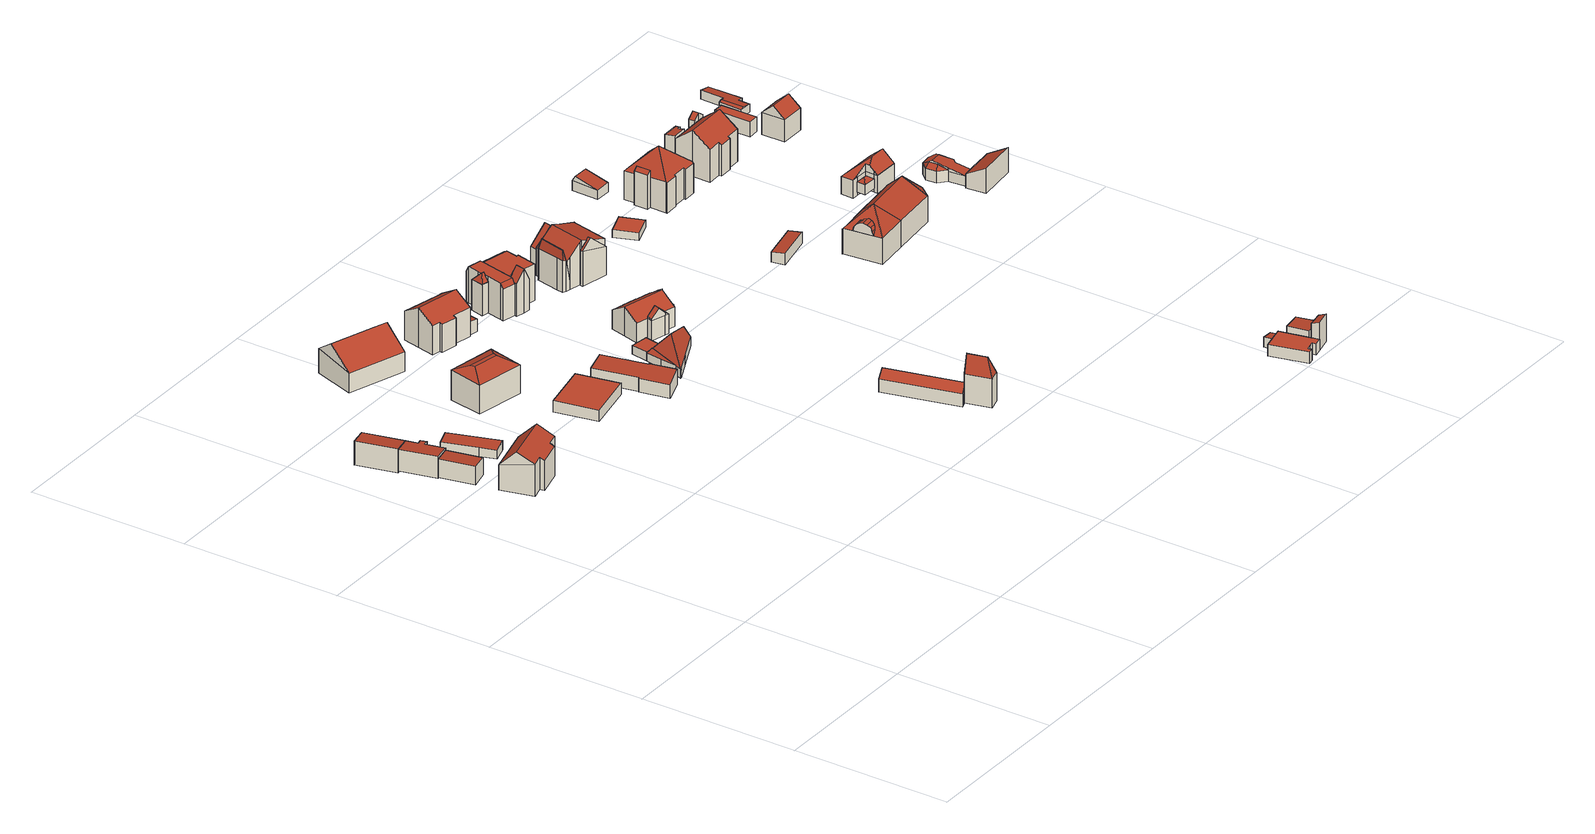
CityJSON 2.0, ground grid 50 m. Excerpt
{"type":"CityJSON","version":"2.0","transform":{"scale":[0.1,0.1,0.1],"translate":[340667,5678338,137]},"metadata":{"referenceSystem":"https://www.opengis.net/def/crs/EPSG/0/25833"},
"CityObjects":{
"building1":{"type":"Building","attributes":{"Dachtyp_tdc":"tdcPolyFlatRoof","Gemeindeschluessel":14729160,"Dachneigung":4.18,"QualitaetDacherkennung":82,"Geometrietyp2DReferenz":"3000","function":"31001_9998","roofType":"2100","measuredHeight":5.86},"geometry":[{"type":"MultiSurface","lod":"2","boundaries":[[[0,1,2,3]],[[1,4,5,2]],[[4,6,7,5]],[[6,0,3,7]],[[6,4,1,0]],[[3,2,5,7]]],"semantics":{"surfaces":[{"type":"WallSurface"},{"type":"RoofSurface"},{"type":"GroundSurface"}],"values":[0,0,0,0,1,2]}}]},
"building2":{"type":"Building","attributes":{"Dachtyp_tdc":"tdcPolyFlatRoof","Gemeindeschluessel":14729160,"Dachneigung":4.12,"QualitaetDacherkennung":82,"Geometrietyp2DReferenz":"3000","function":"31001_9998","roofType":"2100","measuredHeight":6.82},"geometry":[{"type":"MultiSurface","lod":"2","boundaries":[[[8,9,10,11]],[[9,12,13,10]],[[12,14,15,13]],[[14,16,17,15]],[[16,18,19,17]],[[18,20,21,19]],[[20,22,23,21]],[[22,8,11,23]],[[22,20,18,16,14,12,9,8]],[[11,10,13,15,17,19,21,23]]],"semantics":{"surfaces":[{"type":"WallSurface"},{"type":"RoofSurface"},{"type":"GroundSurface"}],"values":[0,0,0,0,0,0,0,0,1,2]}}]},
"building3":{"type":"Building","attributes":{"Dachtyp_tdc":"tdcPolyFlatRoof","Gemeindeschluessel":14729160,"Dachneigung":4.5,"QualitaetDacherkennung":78,"Geometrietyp2DReferenz":"3000","function":"31001_9998","roofType":"2100","measuredHeight":7.49},"geometry":[{"type":"MultiSurface","lod":"2","boundaries":[[[24,25,26,27]],[[25,9,28,26]],[[9,29,30,28]],[[29,24,27,30]],[[29,9,25,24]],[[27,26,28,30]]],"semantics":{"surfaces":[{"type":"WallSurface"},{"type":"RoofSurface"},{"type":"GroundSurface"}],"values":[0,0,0,0,1,2]}}]},
"building4":{"type":"Building","attributes":{"Dachtyp_tdc":"tdcFreeFormRoof","Gemeindeschluessel":14729160,"Dachneigung":44.39,"QualitaetDacherkennung":61,"Geometrietyp2DReferenz":"3000","function":"31001_9998","roofType":"5000","measuredHeight":12.94},"geometry":[{"type":"MultiSurface","lod":"2","boundaries":[[[31,32,33,34]],[[32,35,36,33]],[[35,37,38,36]],[[37,39,40,38]],[[39,41,42,40]],[[41,43,44,42]],[[43,45,46,44]],[[45,31,34,46]],[[37,35,47,48,45,43,41,39]],[[48,47,32,31]],[[35,32,47]],[[31,45,48]],[[34,33,36,38,40,42,44,46]]],"semantics":{"surfaces":[{"type":"WallSurface"},{"type":"RoofSurface"},{"type":"GroundSurface"}],"values":[0,0,0,0,0,0,0,0,1,1,0,0,2]}}]},
"building5":{"type":"Building","attributes":{"Dachtyp_tdc":"tdcPolyFlatRoof","Gemeindeschluessel":14729160,"Dachneigung":3.92,"QualitaetDacherkennung":88,"Geometrietyp2DReferenz":"3000","function":"31001_9998","roofType":"2100","measuredHeight":3.1},"geometry":[{"type":"MultiSurface","lod":"2","boundaries":[[[49,50,51,52]],[[50,53,54,51]],[[53,55,56,54]],[[55,57,58,56]],[[57,49,52,58]],[[57,55,53,50,49]],[[52,51,54,56,58]]],"semantics":{"surfaces":[{"type":"WallSurface"},{"type":"RoofSurface"},{"type":"GroundSurface"}],"values":[0,0,0,0,0,1,2]}}]},
"building6":{"type":"Building","attributes":{"Dachtyp_tdc":"tdcCutTentRoof","Gemeindeschluessel":14729160,"Dachneigung":23.18,"QualitaetDacherkennung":83,"Geometrietyp2DReferenz":"3000","function":"31001_9998","roofType":"9999","measuredHeight":11.14},"geometry":[{"type":"MultiSurface","lod":"2","boundaries":[[[59,60,61,62]],[[60,63,64,61]],[[63,65,66,64]],[[65,59,62,66]],[[60,59,67,68]],[[63,60,68,69]],[[65,63,69,70]],[[59,65,70,67]],[[70,69,68,67]],[[62,61,64,66]]],"semantics":{"surfaces":[{"type":"WallSurface"},{"type":"RoofSurface"},{"type":"GroundSurface"}],"values":[0,0,0,0,1,1,1,1,1,2]}}]},
"building7":{"type":"Building","attributes":{"Dachtyp_tdc":"tdcPolyFlatRoof","Gemeindeschluessel":14729160,"Dachneigung":0,"QualitaetDacherkennung":69,"Geometrietyp2DReferenz":"3000","function":"31001_9998","roofType":"1000","measuredHeight":3.59},"geometry":[{"type":"MultiSurface","lod":"2","boundaries":[[[71,72,73,74]],[[72,75,76,73]],[[75,77,78,76]],[[77,71,74,78]],[[77,75,72,71]],[[74,73,76,78]]],"semantics":{"surfaces":[{"type":"WallSurface"},{"type":"RoofSurface"},{"type":"GroundSurface"}],"values":[0,0,0,0,1,2]}}]},
"building8":{"type":"Building","attributes":{"Dachtyp_tdc":"tdcGableRoof","Gemeindeschluessel":14729160,"Dachneigung":35.58,"QualitaetDacherkennung":67,"Geometrietyp2DReferenz":"3000","function":"31001_9998","roofType":"3100","measuredHeight":11.72},"geometry":[{"type":"MultiSurface","lod":"2","boundaries":[[[79,80,81,82]],[[80,83,84,81]],[[83,85,86,84]],[[85,79,82,86]],[[83,80,87]],[[79,85,88]],[[80,79,88,87]],[[85,83,87,88]],[[82,81,84,86]]],"semantics":{"surfaces":[{"type":"WallSurface"},{"type":"RoofSurface"},{"type":"GroundSurface"}],"values":[0,0,0,0,0,0,1,1,2]}}]},
"building9":{"type":"Building","attributes":{"Dachtyp_tdc":"tdcPolyFlatRoof","Gemeindeschluessel":14729160,"Dachneigung":6.16,"QualitaetDacherkennung":81,"Geometrietyp2DReferenz":"3000","function":"31001_9998","roofType":"2100","measuredHeight":5.14},"geometry":[{"type":"MultiSurface","lod":"2","boundaries":[[[89,90,91,92]],[[90,93,94,91]],[[93,95,96,94]],[[95,97,98,96]],[[97,99,100,98]],[[99,101,102,100]],[[101,103,104,102]],[[103,89,92,104]],[[103,101,99,97,95,93,90,89]],[[92,91,94,96,98,100,102,104]]],"semantics":{"surfaces":[{"type":"WallSurface"},{"type":"RoofSurface"},{"type":"GroundSurface"}],"values":[0,0,0,0,0,0,0,0,1,2]}}]},
"building10":{"type":"Building","attributes":{"Dachtyp_tdc":"tdcGableRoof","Gemeindeschluessel":14729160,"Dachneigung":31.43,"QualitaetDacherkennung":71,"Geometrietyp2DReferenz":"3000","function":"31001_9998","roofType":"3100","measuredHeight":12.51},"geometry":[{"type":"MultiSurface","lod":"2","boundaries":[[[105,106,107,108]],[[106,109,110,107]],[[109,111,112,110]],[[111,113,114,112]],[[113,115,116,114]],[[115,117,118,116]],[[117,119,120,118]],[[119,121,122,120]],[[121,123,124,122]],[[123,125,126,124]],[[125,127,128,126]],[[127,129,130,128]],[[129,105,108,130]],[[125,123,121,119,117]],[[117,115,113,111,109,106,105,129,127,125]],[[108,107,110,112,114,116,118,120,122,124,126,128,130]]],"semantics":{"surfaces":[{"type":"WallSurface"},{"type":"RoofSurface"},{"type":"GroundSurface"}],"values":[0,0,0,0,0,0,0,0,0,0,0,0,0,1,1,2]}}]},
"building11":{"type":"Building","attributes":{"Dachtyp_tdc":"tdcPolyFlatRoof","Gemeindeschluessel":14729160,"Dachneigung":6.94,"QualitaetDacherkennung":49,"Geometrietyp2DReferenz":"3000","function":"31001_9998","roofType":"2100","measuredHeight":4.29},"geometry":[{"type":"MultiSurface","lod":"2","boundaries":[[[131,132,133,134]],[[132,135,136,133]],[[135,137,138,136]],[[137,131,134,138]],[[137,135,132,131]],[[134,133,136,138]]],"semantics":{"surfaces":[{"type":"WallSurface"},{"type":"RoofSurface"},{"type":"GroundSurface"}],"values":[0,0,0,0,1,2]}}]},
"building12":{"type":"Building","attributes":{"Dachtyp_tdc":"tdcGableRoof","Gemeindeschluessel":14729160,"Dachneigung":40.11,"QualitaetDacherkennung":84,"Geometrietyp2DReferenz":"3000","function":"31001_9998","roofType":"3100","measuredHeight":6.12},"geometry":[{"type":"MultiSurface","lod":"2","boundaries":[[[139,140,141,142]],[[143,144,145,146]],[[146,140,139,147,143]],[[141,148,149,150,151,152,142]],[[140,146,148,141]],[[146,145,149,148]],[[145,144,150,149]],[[144,143,151,150]],[[143,147,152,151]],[[147,139,142,152]]],"semantics":{"surfaces":[{"type":"WallSurface"},{"type":"RoofSurface"},{"type":"GroundSurface"}],"values":[0,1,1,2,0,0,0,0,0,0]}}]},
"building13":{"type":"Building","attributes":{"Dachtyp_tdc":"tdcFreeFormRoof","Gemeindeschluessel":14729160,"Dachneigung":71.25,"QualitaetDacherkennung":7,"Geometrietyp2DReferenz":"3000","function":"31001_9998","roofType":"5000","measuredHeight":14.59},"geometry":[{"type":"MultiSurface","lod":"2","boundaries":[[[153,154,155,156]],[[154,157,158,155]],[[157,159,160,158]],[[159,153,156,160]],[[161,162,159,157]],[[161,157,154]],[[162,161,154,153]],[[162,153,159]],[[156,155,158,160]]],"semantics":{"surfaces":[{"type":"WallSurface"},{"type":"RoofSurface"},{"type":"GroundSurface"}],"values":[0,0,0,0,1,0,1,1,2]}}]},
"building14":{"type":"Building","attributes":{"Gemeindeschluessel":14729160,"Geometrietyp2DReferenz":"3000","function":"31001_9998","roofType":"9999"},"children":["building14-1","building14-2","building14-3"]},
"building14-1":{"type":"BuildingPart","attributes":{"Dachtyp_tdc":"tdcPolyFlatRoof","Dachneigung":9.19,"QualitaetDacherkennung":57,"Geometrietyp2DReferenz":"3000","roofType":"2100","measuredHeight":2.97},"parents":["building14"],"geometry":[{"type":"MultiSurface","lod":"2","boundaries":[[[163,164,165,166,167]],[[164,168,169,165]],[[168,164,163,170,171]],[[172,166,165,169]],[[167,173,170,163]],[[167,166,172,173]],[[171,170,173]],[[172,169,168,171,173]]],"semantics":{"surfaces":[{"type":"WallSurface"},{"type":"RoofSurface"},{"type":"GroundSurface"},{"type":"ClosureSurface"}],"values":[0,0,1,2,0,3,0,3]}}]},
"building14-2":{"type":"BuildingPart","attributes":{"Dachtyp_tdc":"tdcFreeFormRoof","Dachneigung":48.65,"QualitaetDacherkennung":11,"Geometrietyp2DReferenz":"3000","roofType":"5000","measuredHeight":7.68},"parents":["building14"],"geometry":[{"type":"MultiSurface","lod":"2","boundaries":[[[174,175,176,177]],[[175,167,166,176]],[[178,179,180,181]],[[178,182,183,179]],[[182,184,185,183]],[[184,186,187,185]],[[186,174,177,187]],[[182,178,181,173,188]],[[173,167,175,188]],[[175,174,186,184,182,188]],[[177,176,166,172,180,179,183,185,187]],[[172,166,167,173]],[[172,173,181,180]]],"semantics":{"surfaces":[{"type":"WallSurface"},{"type":"RoofSurface"},{"type":"GroundSurface"},{"type":"ClosureSurface"}],"values":[0,0,0,0,0,0,0,1,1,1,2,3,3]}}]},
"building14-3":{"type":"BuildingPart","attributes":{"Dachtyp_tdc":"tdcPolyFlatRoof","Dachneigung":0,"QualitaetDacherkennung":71,"Geometrietyp2DReferenz":"3000","roofType":"1000","measuredHeight":2.81},"parents":["building14"],"geometry":[{"type":"MultiSurface","lod":"2","boundaries":[[[189,181,180,190]],[[191,192,193,169,168]],[[192,189,190,193]],[[192,191,171,173,181,189]],[[190,180,172,169,193]],[[168,171,191]],[[169,172,173,171,168]],[[172,180,181,173]]],"semantics":{"surfaces":[{"type":"WallSurface"},{"type":"RoofSurface"},{"type":"GroundSurface"},{"type":"ClosureSurface"}],"values":[0,0,0,1,2,0,3,3]}}]},
"building15":{"type":"Building","attributes":{"Gemeindeschluessel":14729160,"Geometrietyp2DReferenz":"3000","function":"31001_9998","roofType":"9999"},"children":["building15-1","building15-2","building15-3","building15-4","building15-5"]},
"building15-1":{"type":"BuildingPart","attributes":{"Dachtyp_tdc":"tdcCutGableRoof","Dachneigung":0.105,"QualitaetDacherkennung":64,"Geometrietyp2DReferenz":"3000","roofType":"9999","measuredHeight":11.34},"parents":["building15"],"geometry":[{"type":"MultiSurface","lod":"2","boundaries":[[[194,195,196]],[[194,197,198,195]],[[197,199,200,198]],[[199,201,202,200]],[[201,203,204,205,202]],[[206,207,208,209]],[[207,210,211,208]],[[210,212,213,211]],[[212,214,215,213]],[[216,203,201,199,197]],[[210,207,206,217,218]],[[197,194,219,220,212,210,218,221,222,223,224,216]],[[195,198,200,202,205,225,226,227,228,209,208,211,213]],[[229,204,203,216]],[[225,205,204,229]],[[218,230,231,221]],[[224,229,216]],[[223,226,225,229,224]],[[221,231,227,226,223,222]],[[230,228,227,231]],[[217,230,218]],[[228,230,217,206,209]],[[196,219,194]],[[220,214,212]],[[196,195,213,215]],[[196,215,214,220,219]]],"semantics":{"surfaces":[{"type":"WallSurface"},{"type":"RoofSurface"},{"type":"GroundSurface"},{"type":"ClosureSurface"}],"values":[0,0,0,0,0,0,0,0,0,1,1,1,2,0,3,0,0,3,3,3,0,3,0,0,3,3]}}]},
"building15-2":{"type":"BuildingPart","attributes":{"Dachtyp_tdc":"tdcPolyFlatRoof","Dachneigung":53.79,"QualitaetDacherkennung":40,"Geometrietyp2DReferenz":"3000","roofType":"2100","measuredHeight":11.52},"parents":["building15"],"geometry":[{"type":"MultiSurface","lod":"2","boundaries":[[[232,233,234,235,236]],[[204,232,236,205]],[[204,229,224,237,233,232]],[[236,235,226,225,205]],[[234,233,237,223]],[[223,226,235,234]],[[224,223,237]],[[204,205,225,229]],[[229,225,226,223,224]]],"semantics":{"surfaces":[{"type":"WallSurface"},{"type":"RoofSurface"},{"type":"GroundSurface"},{"type":"ClosureSurface"}],"values":[0,0,1,2,0,3,0,3,3]}}]},
"building15-3":{"type":"BuildingPart","attributes":{"Dachtyp_tdc":"tdcHipAndGableRoof","Dachneigung":59.62,"QualitaetDacherkennung":50,"Geometrietyp2DReferenz":"3000","roofType":"5000","measuredHeight":12.09},"parents":["building15"],"geometry":[{"type":"MultiSurface","lod":"2","boundaries":[[[238,239,240,241]],[[239,196,195,240]],[[215,238,241,213]],[[239,242,243]],[[214,220,244,243,242]],[[239,243,244,219,196]],[[215,214,242,238]],[[238,242,239]],[[241,240,195,213]],[[215,213,195,196]],[[244,220,219]],[[219,220,214,215,196]]],"semantics":{"surfaces":[{"type":"WallSurface"},{"type":"RoofSurface"},{"type":"GroundSurface"},{"type":"ClosureSurface"}],"values":[0,0,0,1,1,1,0,0,2,3,0,3]}}]},
"building15-4":{"type":"BuildingPart","attributes":{"Dachtyp_tdc":"tdcPolyFlatRoof","Dachneigung":0,"QualitaetDacherkennung":76,"Geometrietyp2DReferenz":"3000","roofType":"1000","measuredHeight":11.33},"parents":["building15"],"geometry":[{"type":"MultiSurface","lod":"2","boundaries":[[[234,245,246,235]],[[245,247,248,246]],[[247,249,250,248]],[[249,251,252,250]],[[251,253,254,255,252]],[[251,249,247,245,234,223,222,221,256,257,258,253]],[[255,259,227,226,235,246,248,250,252]],[[258,254,253]],[[231,256,221]],[[227,259,257,256,231]],[[259,255,254,258,257]],[[226,227,231,221,222,223]],[[235,226,223,234]]],"semantics":{"surfaces":[{"type":"WallSurface"},{"type":"RoofSurface"},{"type":"GroundSurface"},{"type":"ClosureSurface"}],"values":[0,0,0,0,0,1,2,0,0,3,3,3,3]}}]},
"building15-5":{"type":"BuildingPart","attributes":{"Dachtyp_tdc":"tdcGableRoof","Dachneigung":51.42,"QualitaetDacherkennung":25,"Geometrietyp2DReferenz":"3000","roofType":"3100","measuredHeight":13.76},"parents":["building15"],"geometry":[{"type":"MultiSurface","lod":"2","boundaries":[[[254,260,261,255]],[[260,262,263,261]],[[262,264,265,263]],[[264,266,209,265]],[[266,206,209]],[[262,260,254,258,267]],[[267,256,231,230,217,266,264,262]],[[228,227,259,255,261,263,265,209]],[[217,206,266]],[[227,228,230,231]],[[228,209,206,217,230]],[[257,256,267]],[[259,227,231,256,257]],[[258,257,267]],[[259,257,258,254,255]]],"semantics":{"surfaces":[{"type":"WallSurface"},{"type":"RoofSurface"},{"type":"GroundSurface"},{"type":"ClosureSurface"}],"values":[0,0,0,0,0,1,1,2,0,3,3,0,3,0,3]}}]},
"building16":{"type":"Building","attributes":{"Gemeindeschluessel":14729160,"Geometrietyp2DReferenz":"3000","function":"31001_9998","roofType":"9999"},"children":["building16-1","building16-2","building16-3"]},
"building16-1":{"type":"BuildingPart","attributes":{"Dachtyp_tdc":"tdcPolyFlatRoof","Dachneigung":0,"QualitaetDacherkennung":41,"Geometrietyp2DReferenz":"3000","roofType":"1000","measuredHeight":4.37},"parents":["building16"],"geometry":[{"type":"MultiSurface","lod":"2","boundaries":[[[268,269,270,271]],[[269,272,273,270]],[[274,268,271,275]],[[274,276,277,272,269,268]],[[271,270,273,278,279,275]],[[279,278,277,276]],[[278,273,272,277]],[[275,279,276,274]]],"semantics":{"surfaces":[{"type":"WallSurface"},{"type":"RoofSurface"},{"type":"GroundSurface"},{"type":"ClosureSurface"}],"values":[0,0,0,1,2,3,3,3]}}]},
"building16-2":{"type":"BuildingPart","attributes":{"Dachtyp_tdc":"tdcGableRoof","Dachneigung":43.1,"QualitaetDacherkennung":54,"Geometrietyp2DReferenz":"3000","roofType":"3100","measuredHeight":9.25},"parents":["building16"],"geometry":[{"type":"MultiSurface","lod":"2","boundaries":[[[280,281,282,283]],[[281,284,285,282]],[[284,286,287,285]],[[288,280,283,289,290]],[[288,291,292,293,280]],[[294,292,291,295]],[[286,295,291,288]],[[284,294,295,286]],[[281,293,292,294,284]],[[280,293,281]],[[283,282,285,287,289]],[[290,286,288]],[[290,289,287,286]]],"semantics":{"surfaces":[{"type":"WallSurface"},{"type":"RoofSurface"},{"type":"GroundSurface"},{"type":"ClosureSurface"}],"values":[0,0,0,0,1,1,0,0,0,0,2,0,3]}}]},
"building16-3":{"type":"BuildingPart","attributes":{"Dachtyp_tdc":"tdcGableRoof","Dachneigung":31.92,"QualitaetDacherkennung":66,"Geometrietyp2DReferenz":"3000","roofType":"3100","measuredHeight":9.24},"parents":["building16"],"geometry":[{"type":"MultiSurface","lod":"2","boundaries":[[[286,296,297,287]],[[296,298,299,297]],[[298,300,301,299]],[[300,302,303,301]],[[302,304,305,303]],[[304,306,307,305]],[[306,308,309,307]],[[308,310,311,309]],[[310,312,313,311]],[[312,314,315,313]],[[314,316,274,275,315]],[[317,318,319,273,272]],[[318,290,289,319]],[[320,321,316,314,312,310,308,306,304,302,300,298]],[[298,296,286,290,318,317,320]],[[289,287,297,299,301,303,305,307,309,311,313,315,275,279,278,273,319]],[[287,289,290,286]],[[321,276,274,316]],[[276,279,275,274]],[[277,276,321,320]],[[278,279,276,277]],[[317,272,277,320]],[[278,277,272,273]]],"semantics":{"surfaces":[{"type":"WallSurface"},{"type":"RoofSurface"},{"type":"GroundSurface"},{"type":"ClosureSurface"}],"values":[0,0,0,0,0,0,0,0,0,0,0,0,0,1,1,2,3,0,3,0,3,0,3]}}]},
"building17":{"type":"Building","attributes":{"Gemeindeschluessel":14729160,"Geometrietyp2DReferenz":"3000","function":"31001_9998","roofType":"9999"},"children":["building17-1","building17-2","building17-3","building17-4"]},
"building17-1":{"type":"BuildingPart","attributes":{"Dachtyp_tdc":"tdcGableRoof","Dachneigung":16.58,"QualitaetDacherkennung":23,"Geometrietyp2DReferenz":"3000","roofType":"3100","measuredHeight":13.68},"parents":["building17"],"geometry":[{"type":"MultiSurface","lod":"2","boundaries":[[[322,323,324,325,326]],[[327,328,329,330,331]],[[328,332,333,329]],[[332,334,335,336,333]],[[337,338,339,340,341]],[[338,342,343,344,339]],[[345,346,347,334,332,328,327,348]],[[348,349,350,323,322,351,352,342,338,337,345]],[[344,353,326,325,354,330,329,333,336,355,340,339]],[[352,343,342]],[[351,353,344,343,352]],[[326,353,351,322]],[[356,349,348]],[[350,324,323]],[[354,325,324,357]],[[357,324,350,349,356]],[[327,331,356,348]],[[331,330,354,357]],[[331,357,356]],[[358,346,345]],[[347,335,334]],[[355,336,335,359]],[[359,335,347,346,358]],[[337,341,359,358,345]],[[341,340,355,359]]],"semantics":{"surfaces":[{"type":"WallSurface"},{"type":"RoofSurface"},{"type":"GroundSurface"},{"type":"ClosureSurface"}],"values":[0,0,0,0,0,0,1,1,2,0,3,3,0,0,3,3,0,3,3,0,0,3,3,0,3]}}]},
"building17-2":{"type":"BuildingPart","attributes":{"Dachtyp_tdc":"tdcFreeFormRoof","Dachneigung":79.29,"QualitaetDacherkennung":27,"Geometrietyp2DReferenz":"3000","roofType":"5000","measuredHeight":12.97},"parents":["building17"],"geometry":[{"type":"MultiSurface","lod":"2","boundaries":[[[360,361,322,326,362]],[[343,363,339,344]],[[363,364,365,339]],[[364,366,367,365]],[[366,368,369,367]],[[368,360,362,369]],[[370,361,371,372]],[[364,363,343,352,370]],[[361,360,371]],[[360,368,366,372,371]],[[366,364,370,372]],[[362,326,353,344,339,365,367,369]],[[351,322,361,370]],[[351,353,326,322]],[[352,351,370]],[[343,344,353,351,352]]],"semantics":{"surfaces":[{"type":"WallSurface"},{"type":"RoofSurface"},{"type":"GroundSurface"},{"type":"ClosureSurface"}],"values":[0,0,0,0,0,0,1,1,1,1,1,2,0,3,0,3]}}]},
"building17-3":{"type":"BuildingPart","attributes":{"Dachtyp_tdc":"tdcGableRoof","Dachneigung":40.13,"QualitaetDacherkennung":22,"Geometrietyp2DReferenz":"3000","roofType":"3100","measuredHeight":13.98},"parents":["building17"],"geometry":[{"type":"MultiSurface","lod":"2","boundaries":[[[373,341,340,374]],[[335,375,376,336]],[[375,373,374,376]],[[373,375,377]],[[341,373,377,378,346,358]],[[375,335,347,378,377]],[[374,340,355,336,376]],[[335,336,355,359]],[[359,355,340,341]],[[341,358,359]],[[346,378,347]],[[359,358,346,347,335]]],"semantics":{"surfaces":[{"type":"WallSurface"},{"type":"RoofSurface"},{"type":"GroundSurface"},{"type":"ClosureSurface"}],"values":[0,0,0,0,1,1,2,3,3,0,0,3]}}]},
"building17-4":{"type":"BuildingPart","attributes":{"Dachtyp_tdc":"tdcGableRoof","Dachneigung":45.81,"QualitaetDacherkennung":45,"Geometrietyp2DReferenz":"3000","roofType":"3100","measuredHeight":13.65},"parents":["building17"],"geometry":[{"type":"MultiSurface","lod":"2","boundaries":[[[324,379,380,325]],[[379,381,382,380]],[[381,331,330,382]],[[381,379,383]],[[379,324,350,384,383]],[[331,381,383,384,349,356]],[[325,380,382,330,354]],[[324,325,354,357]],[[357,354,330,331]],[[350,349,384]],[[357,356,349,350,324]],[[331,356,357]]],"semantics":{"surfaces":[{"type":"WallSurface"},{"type":"RoofSurface"},{"type":"GroundSurface"},{"type":"ClosureSurface"}],"values":[0,0,0,0,1,1,2,3,3,0,3,3]}}]},
"building18":{"type":"Building","attributes":{"Dachtyp_tdc":"tdcPolyFlatRoof","Gemeindeschluessel":14729160,"Dachneigung":0,"QualitaetDacherkennung":76,"Geometrietyp2DReferenz":"3000","function":"31001_9998","roofType":"1000","measuredHeight":2.37},"geometry":[{"type":"MultiSurface","lod":"2","boundaries":[[[385,386,387,388]],[[386,389,390,387]],[[389,391,392,390]],[[391,385,388,392]],[[391,389,386,385]],[[388,387,390,392]]],"semantics":{"surfaces":[{"type":"WallSurface"},{"type":"RoofSurface"},{"type":"GroundSurface"}],"values":[0,0,0,0,1,2]}}]},
"building19":{"type":"Building","attributes":{"Gemeindeschluessel":14729160,"Geometrietyp2DReferenz":"3000","function":"31001_9998","roofType":"9999"},"children":["building19-1","building19-2","building19-3"]},
"building19-1":{"type":"BuildingPart","attributes":{"Dachtyp_tdc":"tdcPolyFlatRoof","Dachneigung":7.37,"QualitaetDacherkennung":75,"Geometrietyp2DReferenz":"3000","roofType":"2100","measuredHeight":3.13},"parents":["building19"],"geometry":[{"type":"MultiSurface","lod":"2","boundaries":[[[393,394,395,396]],[[394,397,398,395]],[[397,399,400,398]],[[397,394,393,399]],[[400,396,395,398]],[[396,400,399,393]]],"semantics":{"surfaces":[{"type":"WallSurface"},{"type":"RoofSurface"},{"type":"GroundSurface"},{"type":"ClosureSurface"}],"values":[0,0,0,1,2,3]}}]},
"building19-2":{"type":"BuildingPart","attributes":{"Dachtyp_tdc":"tdcPolyFlatRoof","Dachneigung":0,"QualitaetDacherkennung":15,"Geometrietyp2DReferenz":"3000","roofType":"1000","measuredHeight":3.47},"parents":["building19"],"geometry":[{"type":"MultiSurface","lod":"2","boundaries":[[[401,402,393,396,403]],[[404,405,406,400,399]],[[407,408,409,410]],[[408,411,412,409]],[[411,413,414,412]],[[413,415,416,414]],[[415,417,418,416]],[[417,419,420,418]],[[419,401,403,420]],[[419,417,415,413,411,408,407,405,404,402,401]],[[403,396,400,406,410,409,412,414,416,418,420]],[[399,393,402,404]],[[399,400,396,393]],[[410,406,405,407]]],"semantics":{"surfaces":[{"type":"WallSurface"},{"type":"RoofSurface"},{"type":"GroundSurface"},{"type":"ClosureSurface"}],"values":[0,0,0,0,0,0,0,0,0,1,2,0,3,3]}}]},
"building19-3":{"type":"BuildingPart","attributes":{"Dachtyp_tdc":"tdcPolyFlatRoof","Dachneigung":20.07,"QualitaetDacherkennung":75,"Geometrietyp2DReferenz":"3000","roofType":"2100","measuredHeight":8.79},"parents":["building19"],"geometry":[{"type":"MultiSurface","lod":"2","boundaries":[[[421,422,423,406,405]],[[422,424,425,423]],[[424,426,407,410,425]],[[424,422,421,426]],[[410,406,423,425]],[[421,405,407,426]],[[405,406,410,407]]],"semantics":{"surfaces":[{"type":"WallSurface"},{"type":"RoofSurface"},{"type":"GroundSurface"},{"type":"ClosureSurface"}],"values":[0,0,0,1,2,0,3]}}]},
"building20":{"type":"Building","attributes":{"Dachtyp_tdc":"tdcPolyFlatRoof","Gemeindeschluessel":14729160,"Dachneigung":5.99,"QualitaetDacherkennung":58,"Geometrietyp2DReferenz":"3000","function":"31001_9998","roofType":"2100","measuredHeight":3.69},"geometry":[{"type":"MultiSurface","lod":"2","boundaries":[[[427,428,429,430]],[[428,431,432,429]],[[431,433,434,432]],[[433,427,430,434]],[[433,431,428,427]],[[430,429,432,434]]],"semantics":{"surfaces":[{"type":"WallSurface"},{"type":"RoofSurface"},{"type":"GroundSurface"}],"values":[0,0,0,0,1,2]}}]},
"building21":{"type":"Building","attributes":{"Dachtyp_tdc":"tdcPolyFlatRoof","Gemeindeschluessel":14729160,"Dachneigung":3.53,"QualitaetDacherkennung":69,"Geometrietyp2DReferenz":"3000","function":"31001_9998","roofType":"2100","measuredHeight":3.05},"geometry":[{"type":"MultiSurface","lod":"2","boundaries":[[[435,436,437,438]],[[436,439,440,437]],[[439,441,442,440]],[[441,435,438,442]],[[441,439,436,435]],[[438,437,440,442]]],"semantics":{"surfaces":[{"type":"WallSurface"},{"type":"RoofSurface"},{"type":"GroundSurface"}],"values":[0,0,0,0,1,2]}}]},
"building22":{"type":"Building","attributes":{"Dachtyp_tdc":"tdcGableRoof","Gemeindeschluessel":14729160,"Dachneigung":13.92,"QualitaetDacherkennung":12,"Geometrietyp2DReferenz":"3000","function":"31001_9998","roofType":"3100","measuredHeight":4.8},"geometry":[{"type":"MultiSurface","lod":"2","boundaries":[[[443,444,445,446]],[[444,447,448,445]],[[447,449,450,448]],[[449,443,446,450]],[[447,444,451]],[[443,449,452]],[[444,443,452,451]],[[449,447,451,452]],[[446,445,448,450]]],"semantics":{"surfaces":[{"type":"WallSurface"},{"type":"RoofSurface"},{"type":"GroundSurface"}],"values":[0,0,0,0,0,0,1,1,2]}}]},
"building23":{"type":"Building","attributes":{"Gemeindeschluessel":14729160,"Geometrietyp2DReferenz":"3000","function":"31001_9998","roofType":"9999"},"children":["building23-1","building23-2"]},
"building23-1":{"type":"BuildingPart","attributes":{"Dachtyp_tdc":"tdcPolyFlatRoof","Dachneigung":41.2,"QualitaetDacherkennung":63,"Geometrietyp2DReferenz":"3000","roofType":"2100","measuredHeight":11.71},"parents":["building23"],"geometry":[{"type":"MultiSurface","lod":"2","boundaries":[[[453,454,455,456,457]],[[454,458,459,455]],[[458,460,461,459]],[[460,462,461]],[[460,458,454,453]],[[456,455,459,461]],[[457,462,460,453]],[[457,456,461,462]]],"semantics":{"surfaces":[{"type":"WallSurface"},{"type":"RoofSurface"},{"type":"GroundSurface"},{"type":"ClosureSurface"}],"values":[0,0,0,0,1,2,0,3]}}]},
"building23-2":{"type":"BuildingPart","attributes":{"Dachtyp_tdc":"tdcTentRoof","Dachneigung":45.44,"QualitaetDacherkennung":55,"Geometrietyp2DReferenz":"3000","roofType":"4000","measuredHeight":15.94},"parents":["building23"],"geometry":[{"type":"MultiSurface","lod":"2","boundaries":[[[462,463,461]],[[463,464,465,461]],[[464,466,467,465]],[[466,468,469,467]],[[468,470,471,469]],[[470,472,473,471]],[[472,474,475,473]],[[474,476,477,475]],[[476,478,479,477]],[[478,480,481,479]],[[480,482,483,481]],[[482,484,485,483]],[[484,486,487,485]],[[486,488,489,487]],[[488,490,491,489]],[[490,457,456,491]],[[466,464,492]],[[476,474,472,470,468,466,492]],[[490,488,486,484,482,480,478,476,492]],[[464,463,462,457,490,492]],[[461,465,467,469,471,473,475,477,479,481,483,485,487,489,491,456]],[[462,461,456,457]]],"semantics":{"surfaces":[{"type":"WallSurface"},{"type":"RoofSurface"},{"type":"GroundSurface"},{"type":"ClosureSurface"}],"values":[0,0,0,0,0,0,0,0,0,0,0,0,0,0,0,0,1,1,1,1,2,3]}}]},
"building24":{"type":"Building","attributes":{"name":"Zum Heiligen Kreuz","Gemeindeschluessel":14729160,"QualitaetDacherkennung":100,"Geometrietyp2DReferenz":"3000","function":"31001_3041","roofType":"9999"},"children":["building24-1","building24-2","building24-3"]},
"building24-1":{"type":"BuildingPart","attributes":{"Dachtyp_tdc":"tdcPyramidRoof","Dachneigung":63.38,"QualitaetDacherkennung":100,"Geometrietyp2DReferenz":"3000","roofType":"4000","measuredHeight":14.37},"parents":["building24"],"geometry":[{"type":"MultiSurface","lod":"2","boundaries":[[[493,494,495,496]],[[494,497,498,495]],[[497,499,500,498]],[[499,501,502,500]],[[503,493,496,504]],[[503,505,497,506,493]],[[499,497,505]],[[501,499,505]],[[494,506,497]],[[493,506,494]],[[496,495,498,500,502,504]],[[501,503,504,502]],[[503,501,505]]],"semantics":{"surfaces":[{"type":"WallSurface"},{"type":"RoofSurface"},{"type":"GroundSurface"},{"type":"ClosureSurface"}],"values":[0,0,0,0,0,1,1,1,0,0,2,3,3]}}]},
"building24-2":{"type":"BuildingPart","attributes":{"Dachtyp_tdc":"tdcBarrelRoof","Dachneigung":76.58,"QualitaetDacherkennung":100,"Geometrietyp2DReferenz":"3000","roofType":"3900","measuredHeight":3.03},"parents":["building24"],"geometry":[{"type":"MultiSurface","lod":"2","boundaries":[[[507,508,509,510,511,512,513,514,515]],[[516,517,518,519,520,521,522,523,524]],[[508,516,524,509]],[[517,507,515,518]],[[509,524,523,510]],[[518,515,514,519]],[[510,523,522,511]],[[519,514,513,520]],[[511,522,521,512]],[[520,513,512,521]],[[516,508,507,517]]],"semantics":{"surfaces":[{"type":"WallSurface"},{"type":"RoofSurface"},{"type":"GroundSurface"}],"values":[0,0,1,1,1,1,1,1,1,1,2]}}]},
"building24-3":{"type":"BuildingPart","attributes":{"Dachtyp_tdc":"tdcHipRoof","Dachneigung":44.89,"QualitaetDacherkennung":100,"Geometrietyp2DReferenz":"3000","roofType":"3200","measuredHeight":14.37},"parents":["building24"],"geometry":[{"type":"MultiSurface","lod":"2","boundaries":[[[501,525,526,502]],[[525,527,528,526]],[[527,529,530,528]],[[529,531,532,530]],[[531,533,534,532]],[[533,535,536,534]],[[535,537,538,536]],[[537,539,540,538]],[[539,541,542,540]],[[541,503,504,542]],[[529,527,543]],[[503,541,539,543,505]],[[539,537,535,533,531,529,543]],[[525,501,505,543]],[[527,525,543]],[[502,526,528,530,532,534,536,538,540,542,504]],[[503,501,502,504]],[[501,503,505]]],"semantics":{"surfaces":[{"type":"WallSurface"},{"type":"RoofSurface"},{"type":"GroundSurface"},{"type":"ClosureSurface"}],"values":[0,0,0,0,0,0,0,0,0,0,1,1,1,1,1,2,3,3]}}]},
"building25":{"type":"Building","attributes":{"Gemeindeschluessel":14729160,"Geometrietyp2DReferenz":"3000","function":"31001_9998","roofType":"9999"},"children":["building25-1","building25-2","building25-3"]},
"building25-1":{"type":"BuildingPart","attributes":{"Dachtyp_tdc":"tdcFreeFormRoof","Dachneigung":37.71,"QualitaetDacherkennung":71,"Geometrietyp2DReferenz":"3000","roofType":"5000","measuredHeight":14.56},"parents":["building25"],"geometry":[{"type":"MultiSurface","lod":"2","boundaries":[[[544,545,546,547]],[[545,548,549,546]],[[548,550,551,549]],[[550,552,553,551]],[[552,554,555,553]],[[554,556,557,555]],[[556,558,559,557]],[[558,560,561,559]],[[560,562,563,561]],[[562,564,565,563]],[[566,567,568,569]],[[562,560,558,556,554,552,550,548]],[[548,545,544,570,567,566,564,562]],[[568,571,547,546,549,551,553,555,557,559,561,563,565,569]],[[547,571,570,544]],[[571,568,567,570]],[[569,565,564,566]]],"semantics":{"surfaces":[{"type":"WallSurface"},{"type":"RoofSurface"},{"type":"GroundSurface"},{"type":"ClosureSurface"}],"values":[0,0,0,0,0,0,0,0,0,0,0,1,1,2,3,3,3]}}]},
"building25-2":{"type":"BuildingPart","attributes":{"Dachtyp_tdc":"tdcPolyFlatRoof","Dachneigung":9.69,"QualitaetDacherkennung":59,"Geometrietyp2DReferenz":"3000","roofType":"2100","measuredHeight":10.93},"parents":["building25"],"geometry":[{"type":"MultiSurface","lod":"2","boundaries":[[[572,573,574,575]],[[573,576,566,569,574]],[[577,578,579,565,564]],[[578,580,581,579]],[[580,582,583,581]],[[582,572,575,583]],[[582,580,578,577,576,573,572]],[[575,574,569,565,579,581,583]],[[577,564,566,576]],[[564,565,569,566]]],"semantics":{"surfaces":[{"type":"WallSurface"},{"type":"RoofSurface"},{"type":"GroundSurface"},{"type":"ClosureSurface"}],"values":[0,0,0,0,0,0,1,2,0,3]}}]},
"building25-3":{"type":"BuildingPart","attributes":{"Dachtyp_tdc":"tdcGableRoof","Dachneigung":37.37,"QualitaetDacherkennung":68,"Geometrietyp2DReferenz":"3000","roofType":"3100","measuredHeight":12.52},"parents":["building25"],"geometry":[{"type":"MultiSurface","lod":"2","boundaries":[[[584,585,586,568,567]],[[585,587,588,586]],[[587,589,590,588]],[[589,591,592,590]],[[591,593,544,547,592]],[[587,585,584,594]],[[594,593,591,589,587]],[[547,571,568,586,588,590,592]],[[570,544,593,594]],[[571,547,544,570]],[[584,567,570,594]],[[571,570,567,568]]],"semantics":{"surfaces":[{"type":"WallSurface"},{"type":"RoofSurface"},{"type":"GroundSurface"},{"type":"ClosureSurface"}],"values":[0,0,0,0,0,1,1,2,0,3,0,3]}}]},
"building26":{"type":"Building","attributes":{"Dachtyp_tdc":"tdcFreeFormRoof","Gemeindeschluessel":14729160,"Dachneigung":41.06,"QualitaetDacherkennung":19,"Geometrietyp2DReferenz":"3000","function":"31001_9998","roofType":"5000","measuredHeight":4.34},"geometry":[{"type":"MultiSurface","lod":"2","boundaries":[[[595,596,597,598]],[[596,599,600,597]],[[599,601,602,600]],[[601,595,598,602]],[[603,604,601,599]],[[603,599,596]],[[604,603,596,595]],[[604,595,601]],[[598,597,600,602]]],"semantics":{"surfaces":[{"type":"WallSurface"},{"type":"RoofSurface"},{"type":"GroundSurface"}],"values":[0,0,0,0,1,1,1,1,2]}}]},
"building27":{"type":"Building","attributes":{"Dachtyp_tdc":"tdcFreeFormRoof","Gemeindeschluessel":14729160,"Dachneigung":39.27,"QualitaetDacherkennung":70,"Geometrietyp2DReferenz":"3000","function":"31001_9998","roofType":"5000","measuredHeight":8.91},"geometry":[{"type":"MultiSurface","lod":"2","boundaries":[[[605,606,607,608]],[[606,609,610,607]],[[609,611,612,610]],[[611,613,614,612]],[[613,615,616,614]],[[615,617,618,616]],[[617,619,620,618]],[[619,621,622,620]],[[621,605,608,622]],[[623,609,606,624,625,626]],[[627,623,626,628,629,630]],[[627,613,611,609,623]],[[613,627,630,615]],[[615,630,629,617]],[[617,629,628,619]],[[619,628,626,625,621]],[[621,625,624,605]],[[605,624,606]],[[608,607,610,612,614,616,618,620,622]]],"semantics":{"surfaces":[{"type":"WallSurface"},{"type":"RoofSurface"},{"type":"GroundSurface"}],"values":[0,0,0,0,0,0,0,0,0,1,1,1,0,0,0,0,0,0,2]}}]},
"building28":{"type":"Building","attributes":{"Gemeindeschluessel":14729160,"Geometrietyp2DReferenz":"3000","function":"31001_9998","roofType":"9999"},"children":["building28-1","building28-2","building28-3"]},
"building28-1":{"type":"BuildingPart","attributes":{"Dachtyp_tdc":"tdcFreeFormRoof","Dachneigung":54.26,"QualitaetDacherkennung":39,"Geometrietyp2DReferenz":"3000","roofType":"5000","measuredHeight":5.3},"parents":["building28"],"geometry":[{"type":"MultiSurface","lod":"2","boundaries":[[[631,632,633,634,635]],[[632,636,637,633]],[[636,638,639,640,637]],[[641,638,636]],[[642,641,636,632]],[[642,632,631]],[[641,642,631,643,638]],[[634,633,637,640]],[[635,634,640,639]],[[635,639,638,643,631]]],"semantics":{"surfaces":[{"type":"WallSurface"},{"type":"RoofSurface"},{"type":"GroundSurface"},{"type":"ClosureSurface"}],"values":[0,0,0,1,1,1,1,2,3,3]}}]},
"building28-2":{"type":"BuildingPart","attributes":{"Dachtyp_tdc":"tdcFreeFormRoof","Dachneigung":10.87,"QualitaetDacherkennung":39,"Geometrietyp2DReferenz":"3000","roofType":"5000","measuredHeight":5.14},"parents":["building28"],"geometry":[{"type":"MultiSurface","lod":"2","boundaries":[[[644,635,634,645]],[[639,646,647,640]],[[646,648,649,647]],[[648,650,651,649]],[[650,652,653,651]],[[652,654,655,653]],[[656,657,658,659,660]],[[658,661,638,643,662,659]],[[654,663,660,659,662,664,644]],[[644,664,635]],[[664,631,635]],[[639,638,661,646]],[[646,661,658,657,648]],[[648,657,656,650]],[[650,656,660,663,652]],[[652,663,654]],[[655,645,634,640,647,649,651,653]],[[644,645,655,654]],[[640,634,635,639]],[[662,643,631,664]],[[635,631,643,638,639]]],"semantics":{"surfaces":[{"type":"WallSurface"},{"type":"RoofSurface"},{"type":"GroundSurface"},{"type":"ClosureSurface"}],"values":[0,0,0,0,0,0,1,1,1,0,0,0,0,0,0,0,2,3,3,0,3]}}]},
"building28-3":{"type":"BuildingPart","attributes":{"Dachtyp_tdc":"tdcPolyFlatRoof","Dachneigung":29.59,"QualitaetDacherkennung":84,"Geometrietyp2DReferenz":"3000","roofType":"2100","measuredHeight":7.94},"parents":["building28"],"geometry":[{"type":"MultiSurface","lod":"2","boundaries":[[[665,666,645,667]],[[666,644,645]],[[668,655,654]],[[668,669,670,655]],[[669,671,672,670]],[[671,673,674,672]],[[673,675,676,674]],[[675,677,678,676]],[[677,665,667,678]],[[677,675,673,671,669,668,666,665]],[[667,645,655,670,672,674,676,678]],[[654,644,666,668]],[[654,655,645,644]]],"semantics":{"surfaces":[{"type":"WallSurface"},{"type":"RoofSurface"},{"type":"GroundSurface"},{"type":"ClosureSurface"}],"values":[0,0,0,0,0,0,0,0,0,1,2,0,3]}}]},
"building29":{"type":"Building","attributes":{"Dachtyp_tdc":"tdcPolyFlatRoof","Gemeindeschluessel":14729160,"Dachneigung":2.81,"QualitaetDacherkennung":88,"Geometrietyp2DReferenz":"3000","function":"31001_9998","roofType":"2100","measuredHeight":4.8},"geometry":[{"type":"MultiSurface","lod":"2","boundaries":[[[679,680,681,682]],[[680,683,684,681]],[[683,685,686,684]],[[685,679,682,686]],[[685,683,680,679]],[[682,681,684,686]]],"semantics":{"surfaces":[{"type":"WallSurface"},{"type":"RoofSurface"},{"type":"GroundSurface"}],"values":[0,0,0,0,1,2]}}]},
"building30":{"type":"Building","attributes":{"Dachtyp_tdc":"tdcGableRoof","Gemeindeschluessel":14729160,"Dachneigung":40.43,"QualitaetDacherkennung":83,"Geometrietyp2DReferenz":"3000","function":"31001_9998","roofType":"3100","measuredHeight":10.1},"geometry":[{"type":"MultiSurface","lod":"2","boundaries":[[[687,688,689,690]],[[688,691,692,689]],[[691,693,694,692]],[[693,687,690,694]],[[691,688,695]],[[687,693,696]],[[688,687,696,695]],[[693,691,695,696]],[[690,689,692,694]]],"semantics":{"surfaces":[{"type":"WallSurface"},{"type":"RoofSurface"},{"type":"GroundSurface"}],"values":[0,0,0,0,0,0,1,1,2]}}]},
"building31":{"type":"Building","attributes":{"Dachtyp_tdc":"tdcFreeFormRoof","Gemeindeschluessel":14729160,"Dachneigung":10.21,"QualitaetDacherkennung":46,"Geometrietyp2DReferenz":"3000","function":"31001_9998","roofType":"5000","measuredHeight":3.02},"geometry":[{"type":"MultiSurface","lod":"2","boundaries":[[[697,698,699,700]],[[698,701,702,699]],[[701,703,704,702]],[[703,705,706,704]],[[705,707,708,706]],[[707,709,710,708]],[[709,711,712,710]],[[711,697,700,712]],[[713,714,701,698]],[[711,709,707,705,703,714,713,697]],[[703,701,714]],[[698,697,713]],[[700,699,702,704,706,708,710,712]]],"semantics":{"surfaces":[{"type":"WallSurface"},{"type":"RoofSurface"},{"type":"GroundSurface"}],"values":[0,0,0,0,0,0,0,0,1,1,0,0,2]}}]}
},
"vertices":[
[140,1450,143],[83,1436,147],[83,1436,89],[140,1450,89],[60,1544,147],[60,1544,89],[116,1558,143],[116,1558,89],
[32,1656,154],[88,1670,150],[88,1670,86],[32,1656,86],[97,1634,150],[97,1634,86],[113,1638,149],[113,1638,86],[118,1620,149],[118,1620,86],[102,1616,150],[102,1616,86],[116,1558,150],[116,1558,86],[60,1544,154],[60,1544,86],
[1,1779,155],[59,1794,150],[59,1794,80],[1,1779,80],[88,1670,80],[32,1656,155],[32,1656,80],
[88,1365,173],[243,1405,173],[243,1405,94],[88,1365,94],[270,1303,195],[270,1303,94],[232,1293,195],[232,1293,94],[235,1280,187],[235,1280,94],[155,1259,187],[155,1259,94],[152,1273,195],[152,1273,94],[114,1263,195],[114,1263,94],[256,1354,224],[101,1314,224],
[219,1518,114],[186,1622,114],[186,1622,87],[219,1518,87],[231,1636,118],[231,1636,87],[282,1483,118],[282,1483,87],[235,1469,114],[235,1469,87],
[568,1618,173],[414,1647,173],[414,1647,84],[568,1618,84],[433,1753,179],[433,1753,84],[587,1725,179],[587,1725,84],[542,1677,196],[460,1693,196],[460,1708,195],[547,1691,195],
[710,1382,124],[555,1350,124],[555,1350,88],[710,1382,88],[528,1483,124],[528,1483,88],[683,1515,124],[683,1515,88],
[517,1961,127],[336,2022,127],[336,2022,66],[517,1961,66],[379,2150,143],[379,2150,66],[560,2089,143],[560,2089,66],[361,2097,183],[542,2036,183],
[736,1500,120],[802,1515,127],[802,1515,76],[736,1500,76],[834,1375,127],[834,1375,76],[836,1375,127],[836,1375,76],[854,1296,127],[854,1296,76],[784,1272,119],[784,1272,76],[765,1362,119],[765,1362,76],[767,1363,120],[767,1363,76],
[769,1917,159],[708,1930,160],[708,1930,68],[769,1917,68],[708,1922,155],[708,1922,68],[656,1933,155],[656,1933,68],[656,1940,159],[656,1940,68],[630,1946,159],[630,1946,68],[642,2000,193],[642,2000,68],[655,2055,158],[655,2055,68],[772,2029,158],[772,2029,68],[793,2024,158],[793,2024,68],[781,1970,193],[781,1970,68],[778,1959,186],[778,1959,68],[770,1920,162],[770,1920,68],
[799,1914,109],[770,1920,113],[770,1920,70],[799,1914,70],[778,1959,113],[778,1959,70],[807,1952,109],[807,1952,70],
[1175,577,127],[1115,811,127],[1115,811,87],[1175,577,87],[1200,584,149],[1226,590,126],[1166,824,126],[1140,817,149],[1190,581,140],[1140,817,87],[1166,824,87],[1226,590,87],[1200,584,87],[1190,581,87],
[1210,503,181],[1190,581,181],[1190,581,91],[1210,503,91],[1226,590,181],[1226,590,91],[1246,513,181],[1246,513,91],[1208,586,237],[1223,526,237],
[903,1333,102],[911,1386,100],[911,1386,73],[903,1333,73],[903,1333,101],[920,1440,99],[920,1440,73],[945,1439,102],[935,1439,101],[945,1439,73],[945,1439,101],
[897,1312,101],[894,1311,101],[894,1311,73],[897,1312,73],[1057,1433,101],[1057,1433,73],[976,1437,73],[976,1437,101],[1056,1411,126],[1056,1411,73],[1055,1387,101],[1055,1387,73],[963,1343,101],[963,1343,73],[973,1395,149],
[985,1486,101],[985,1486,73],[920,1440,101],[929,1494,101],[929,1494,73],
[909,1987,183],[909,1987,69],[909,1987,165],[916,2021,183],[916,2021,69],[919,2031,165],[919,2031,69],[962,2021,165],[962,2021,69],[961,2017,174],[961,2017,164],[961,2017,69],[930,1880,167],[888,1889,167],[888,1889,69],[930,1880,69],[890,1898,183],[890,1898,69],[901,1947,183],[901,1947,69],[901,1947,168],[901,1947,165],[960,2012,183],[930,1883,171],[932,1889,183],[906,1971,183],[903,1958,183],[935,1901,183],[951,1974,183],[958,2002,183],[958,2003,183],[960,2012,69],[958,2002,69],[935,1901,69],[932,1889,69],[960,2012,171],[932,1889,171],[935,1901,172],
[1038,2000,164],[1035,1985,185],[1035,1985,183],[1035,1985,69],[1038,2000,69],[958,2002,185],
[879,1952,165],[888,1992,165],[888,1992,69],[879,1952,69],[879,1952,168],[897,1966,190],[904,1964,190],
[1045,1983,183],[1045,1983,69],[1036,1945,183],[1036,1945,69],[1043,1944,183],[1043,1944,69],[1028,1880,183],[1028,1880,69],[982,1890,183],[982,1890,167],[982,1890,69],[943,1899,183],[962,1895,183],[974,1892,183],[962,1895,69],
[976,1862,167],[976,1862,69],[956,1866,207],[956,1866,69],[928,1872,171],[928,1872,69],[930,1880,171],[962,1895,207],
[1170,1549,110],[1161,1514,110],[1161,1514,67],[1170,1549,67],[1136,1521,110],[1136,1521,67],[1162,1552,110],[1162,1552,67],[1145,1558,110],[1140,1537,110],[1140,1537,67],[1145,1558,67],
[1085,1479,129],[1073,1482,129],[1073,1482,67],[1085,1479,67],[1027,1495,129],[1027,1495,67],[1032,1513,129],[1032,1513,67],[1090,1498,129],[1090,1498,67],[1090,1498,128],[1058,1507,159],[1053,1488,159],[1073,1482,139],[1027,1495,135],[1032,1513,135],
[994,1523,129],[994,1523,67],[1007,1571,159],[1007,1571,67],[1020,1620,127],[1020,1620,67],[1062,1609,128],[1062,1609,67],[1064,1616,123],[1064,1616,67],[1111,1604,123],[1111,1604,67],[1110,1598,127],[1110,1598,67],[1153,1587,127],[1153,1587,67],[1149,1571,137],[1149,1571,67],[1165,1567,137],[1165,1567,67],[1162,1552,147],[1136,1521,149],[1127,1488,128],[1127,1488,67],[1140,1537,159],[1145,1558,146],
[1143,1935,153],[1147,1955,153],[1147,1955,147],[1147,1955,65],[1143,1935,65],[1232,1935,193],[1284,1923,177],[1284,1923,65],[1232,1935,65],[1232,1935,166],[1283,1919,177],[1283,1919,65],[1257,1805,177],[1257,1805,155],[1257,1805,65],[1171,1828,197],[1136,1836,166],[1136,1836,65],[1171,1828,65],[1171,1828,174],[1136,1837,166],[1136,1837,83],[1136,1837,65],[1177,1826,202],[1193,1822,197],[1218,1815,189],[1203,1942,202],[1201,1942,200],[1181,1947,182],[1121,1841,153],[1123,1841,154],[1121,1841,65],[1203,1942,65],[1177,1826,65],[1203,1942,197],[1203,1942,159],[1177,1826,180],[1177,1826,173],
[1131,1937,164],[1143,1935,164],[1131,1937,65],[1136,1836,83],[1121,1840,161],[1121,1840,65],[1110,1844,164],[1110,1844,65],[1115,1865,165],[1115,1865,65],[1121,1841,164],[1136,1930,195],[1117,1848,194],
[1169,1818,174],[1169,1818,65],[1255,1798,155],[1255,1798,65],[1198,1811,205],[1200,1820,205],
[1152,1977,147],[1152,1977,65],[1238,1957,166],[1238,1957,65],[1204,1965,201],[1199,1943,201],
[1525,1851,91],[1457,1826,91],[1457,1826,67],[1525,1851,67],[1431,1897,91],[1431,1897,67],[1499,1922,91],[1499,1922,67],
[2019,129,38],[2015,155,38],[2015,155,6],[2019,129,6],[2054,160,32],[2054,160,6],[2059,138,32],[2059,138,6],
[1982,121,41],[2019,129,41],[1982,121,6],[2059,138,41],[2079,44,41],[2079,44,6],[2084,19,41],[2059,14,41],[2059,14,6],[2084,19,6],[2057,25,41],[2057,25,6],[2042,22,41],[2042,22,6],[2026,18,41],[2026,18,6],[2029,7,41],[2029,7,6],[2012,3,41],[2012,3,6],
[2079,44,85],[2128,52,86],[2128,52,6],[2134,31,94],[2134,31,6],[2084,19,94],
[1700,1502,87],[1708,1461,91],[1708,1461,55],[1700,1502,55],[1587,1436,91],[1587,1436,55],[1579,1476,87],[1579,1476,55],
[2107,142,32],[2168,154,28],[2168,154,1],[2107,142,1],[2183,91,28],[2183,91,1],[2120,78,32],[2120,78,1],
[1621,2038,101],[1571,2039,101],[1571,2039,72],[1621,2038,72],[1572,2123,104],[1572,2123,72],[1622,2122,104],[1622,2122,72],[1572,2114,120],[1622,2113,120],
[1621,1901,184],[1610,1901,174],[1610,1901,67],[1621,1901,67],[1621,1901,162],[1609,1945,174],[1609,1945,67],[1620,1945,184],[1620,1945,67],[1620,1945,159],
[1620,1945,158],[1619,1985,156],[1619,1985,67],[1748,1988,156],[1748,1988,67],[1749,1946,159],[1749,1946,67],[1761,1946,147],[1761,1946,67],[1762,1904,151],[1762,1904,67],[1751,1904,162],[1751,1904,67],[1752,1852,165],[1752,1852,67],[1752,1847,161],[1752,1847,67],[1712,1846,161],[1712,1846,67],[1711,1851,165],[1711,1851,67],[1665,1850,165],[1665,1850,67],[1665,1846,162],[1665,1846,67],[1622,1845,162],[1622,1845,67],[1622,1849,165],[1622,1849,67],[1685,1916,226],
[1999,1367,130],[1999,1366,130],[1999,1366,48],[1999,1367,48],[2030,1339,130],[2030,1339,48],[2035,1289,130],[2035,1289,48],[2006,1251,130],[2006,1251,48],[1990,1375,130],[1990,1375,48],[1968,1309,191],[1999,1366,131],
[1804,1258,130],[1798,1321,130],[1798,1318,142],[1799,1311,152],[1800,1301,158],[1801,1289,161],[1802,1277,158],[1803,1267,152],[1804,1260,142],[1737,1315,130],[1744,1252,130],[1743,1255,142],[1743,1261,152],[1742,1271,158],[1740,1283,161],[1739,1295,158],[1738,1305,152],[1738,1312,142],
[1853,1235,131],[1853,1235,48],[1746,1223,130],[1746,1223,48],[1733,1344,129],[1733,1344,48],[1733,1347,126],[1733,1347,48],[1740,1347,126],[1740,1347,48],[1740,1343,130],[1740,1343,48],[1741,1341,132],[1741,1341,48],[1834,1351,136],[1834,1351,48],[1987,1368,136],[1987,1368,48],[1801,1290,191],
[1973,1966,159],[1973,1961,163],[1973,1961,57],[1973,1966,57],[1974,1910,203],[1974,1910,57],[1975,1853,159],[1975,1853,57],[1928,1852,159],[1928,1852,57],[1928,1846,154],[1928,1846,57],[1885,1845,154],[1885,1845,57],[1884,1853,160],[1884,1853,57],[1840,1852,159],[1840,1852,57],[1839,1908,203],[1839,1908,57],[1837,1964,159],[1837,1964,57],[1882,1965,159],[1934,1966,159],[1934,1966,57],[1882,1965,57],[1954,1966,159],[1954,1966,57],
[1891,1984,163],[1882,1984,163],[1882,1984,57],[1891,1984,57],[1882,1965,167],[1837,1964,167],[1837,1998,161],[1837,1998,57],[1882,1999,161],[1882,1999,57],[1891,1999,161],[1891,1999,57],
[1934,1966,167],[1933,1985,167],[1933,1985,57],[1954,1986,183],[1954,1986,57],[1972,1986,169],[1972,1986,57],[1972,1978,169],[1972,1978,57],[1973,1966,169],[1954,1966,183],
[2096,1487,63],[2055,1488,63],[2055,1488,32],[2096,1487,32],[2056,1516,63],[2056,1516,32],[2096,1515,63],[2096,1515,32],[2069,1501,75],[2082,1501,75],
[2056,1516,77],[2037,1516,77],[2037,1516,21],[2056,1516,21],[2038,1555,77],[2038,1555,21],[2051,1555,77],[2051,1555,21],[2175,1552,77],[2175,1552,21],[2174,1473,77],[2174,1473,21],[2095,1475,77],[2095,1475,21],[2096,1487,77],[2096,1487,21],[2096,1515,77],[2096,1515,21],[2123,1513,110],[2056,1516,84],[2096,1515,100],[2096,1502,100],[2175,1512,110],[2096,1487,87],[2095,1475,78],[2174,1473,78],
[2260,1355,55],[2235,1375,55],[2235,1375,19],[2260,1355,19],[2260,1355,50],[2231,1409,55],[2231,1409,19],[2253,1434,55],[2253,1434,50],[2253,1434,19],[2243,1405,72],[2246,1381,71],[2253,1433,55],
[2265,1297,50],[2265,1297,19],[2287,1439,50],[2287,1439,19],[2313,1417,50],[2313,1417,19],[2319,1383,50],[2319,1383,19],[2297,1357,50],[2297,1357,19],[2303,1301,50],[2303,1301,19],[2319,1383,52],[2313,1417,55],[2304,1424,62],[2293,1407,70],[2305,1367,62],[2287,1439,54],[2256,1404,70],[2297,1357,60],[2260,1355,61],
[2257,1296,62],[2265,1297,62],[2257,1296,19],[2303,1301,62],[2363,1307,62],[2363,1307,19],[2383,1309,62],[2383,1309,19],[2386,1282,77],[2386,1282,19],[2390,1245,98],[2390,1245,19],[2263,1232,98],[2263,1232,19],
[2145,1904,99],[2110,1903,100],[2110,1903,52],[2145,1904,52],[2109,2018,100],[2109,2018,52],[2143,2019,99],[2143,2019,52],
[2146,1889,117],[2224,1890,117],[2224,1890,48],[2146,1889,48],[2225,1815,117],[2225,1815,48],[2147,1814,117],[2147,1814,48],[2225,1853,149],[2146,1851,149],
[2224,1981,76],[2182,1980,78],[2182,1980,51],[2224,1981,51],[2183,2053,78],[2183,2053,51],[2206,2055,79],[2206,2055,51],[2207,2130,79],[2207,2130,51],[2244,2130,72],[2244,2130,51],[2245,2020,72],[2245,2020,51],[2225,2018,76],[2225,2018,51],[2194,1980,81],[2195,2054,81]
]}
